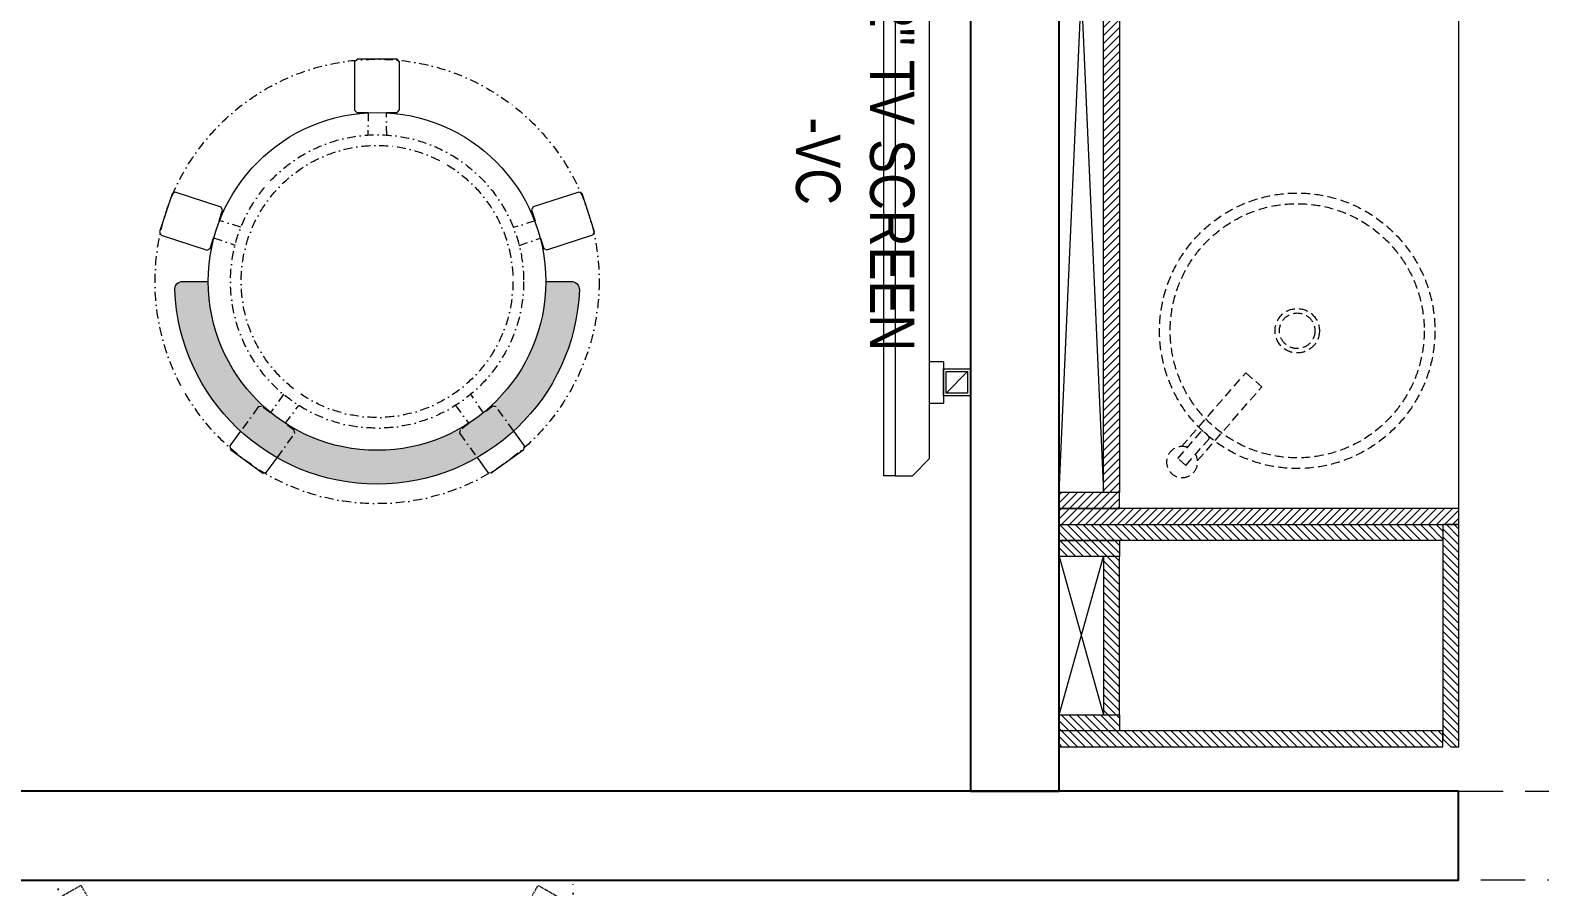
# Model space of a CAD drawing. Header units: millimetres. Extents: x 1938400 to 1950615, y 37176 to 49190.
# Drawn here: x 1946809 to 1948508, y 44842 to 45806 of the extents above; entities that cross this region are included whole.
import ezdxf

# ---------------------------------------------------------------- set-up
doc = ezdxf.new("R2010")
doc.units = ezdxf.units.MM
doc.header["$LTSCALE"] = 40
for name, pattern in [('a_p6_plan_L18$0$HIDDEN', [0.375, 0.25, -0.125]), ('DASHDOT2', [0.5, 0.25, -0.125, 0, -0.125]), ('DOT', [0.25, 0, -0.25]), ('HIDDEN2', [0.1875, 0.125, -0.0625])]:
    doc.linetypes.add(name, pattern=pattern)
for name, color, linetype, lineweight in [('HATCH', 9, 'Continuous', 9), ('LENS-CURTAIN', 5, 'a_p6_plan_L18$0$HIDDEN', 9), ('LENS-FURNITURE', 13, 'Continuous', 9), ('LENS-PARTITION', 21, 'Continuous', 25), ('LENS-TEXT', 31, 'Continuous', 5), ('LK-EQPMT', 3, 'Continuous', 18), ('LK-FF&E WALL', 1, 'Continuous', 9), ('LN-ELEVATION-1', 81, 'Continuous', 13), ('LN-ELEVATION-2', 103, 'Continuous', 20), ('LN-ELEVATION-3', 125, 'a_p6_plan_L18$0$HIDDEN', 18), ('LN-ELEVATION-4', 145, 'Continuous', 13), ('LN-HATCH', 251, 'Continuous', 0)]:
    doc.layers.add(name, color=color, linetype=linetype, lineweight=lineweight)
doc.styles.get("Standard").update_dxf_attribs({"font": 'Gill Sans MT Condensed Regular.ttf', "height": 100})
pattern_1 = [(44.99999999999998, (35858.5, -100655.3575484328), (-4.419417382415919, 4.419417382415923), [])]

# ---------------------------------------------------------------- blocks, each defined once
blk = doc.blocks.new('AR')
at = {"layer": 'LN-ELEVATION-2', "linetype": 'DOT', "lineweight": 25, "transparency": 33554493}
blk.add_lwpolyline([(0, 13.41378593863919), (530, 13.41378593863919), (530, 593.4137859386392), (0, 593.4137859386392)], close=True, dxfattribs=at)
at = {"layer": 'LN-ELEVATION-2', "lineweight": 25}
blk.add_lwpolyline([(465, 68.22063546301797), (465, 538.2206354630179, 0.4142135623730951), (415, 588.2206354630179), (115, 588.2206354630179, 0.4142135623730951), (65, 538.2206354630179), (65, 68.22063546301797, 0.4142135623730951), (115, 18.22063546301797), (415, 18.22063546301797, 0.4142135623730951)], format="xyb", close=True, dxfattribs=at)
at = {"layer": 'LN-ELEVATION-4', "linetype": 'HIDDEN2', "ltscale": 0.25, "transparency": 33554664}
for points in [[(185.8456009030342, 448.8780772723258), (5.888936847448348, 554.0078910568263), (28.48512306064368, 593.350836840691), (211.0874861851335, 486.6754184374586)], [(344.154399111867, 448.8780772762837), (524.1110631600021, 554.0078910947777), (501.5148769393563, 593.3508368753828), (318.9125138223171, 486.6754184374586)], [(211.0874861851335, 486.6754184376913), (318.9125138223171, 486.6754184376913)], [(185.8456009030342, 144.472759603057), (185.8456009030342, 448.8780772723258)], [(344.154399111867, 448.8780772762837), (344.154399111867, 144.4727595990989)], [(185.8456009030342, 144.472759603057), (5.888936847448348, 39.34294581855647), (28.48512306064368, 3.46917659e-08), (211.0874861851335, 106.6754184379242)], [(344.154399111867, 144.4727595990989), (524.1110631600021, 39.34294578060508), (501.5148769393563, 0), (318.9125138223171, 106.6754184379242)], [(318.9125138223171, 106.6754184376914), (211.0874861851335, 106.6754184376914)]]:
    blk.add_lwpolyline(points, dxfattribs=at)
blk.add_lwpolyline([(210.8456009030342, 373.9866790841333), (319.154399111867, 373.9866790841333), (319.154399111867, 219.3641577917151), (210.8456009030342, 219.3641577917151)], close=True, dxfattribs=at)
blk = doc.blocks.new('rtf')
at = {"color": 0, "linetype": 'ByBlock', "lineweight": -2}
for p, q in [((16412.5253540573, -172798.8148984113), (16452.40026456733, -172798.8148984113)), ((16412.5253540573, -172810.8148984113), (16412.5253540573, -172798.8148984113)), ((16425.26329468148, -172793.1007600746), (16535.26329468148, -172793.1007600746)), ((16535.26329468148, -172793.1007600746), (16535.26329468148, -172817.1007600746)), ((16412.5253540573, -172810.8148984113), (16452.40026456733, -172810.8148984113)), ((16425.26329468148, -172817.1007600746), (16535.26329468148, -172817.1007600746))]:
    blk.add_line(p, q, dxfattribs=at)
for centre, radius, start, end in [((16412.5253540573, -172805.1007600746), 17.5, 21.05058810897431, 340.9421780194656), ((16444.53660690578, -172804.8148984114), 9.891264419597851, 322.656233941354, 37.34376605891414)]:
    blk.add_arc(centre, radius, start, end, dxfattribs=at)
blk = doc.blocks.new('dsg')
at = {"color": 0, "linetype": 'ByBlock', "lineweight": -2}
for radius in [155, 143, 25, 20]:
    blk.add_circle((11491.5035008227, -171102.5847399924), radius, dxfattribs=at)
blk.add_blockref('rtf', (-5117.472106590168, 1702.9323767405), dxfattribs=at)
blk = doc.blocks.new('CLINIC - CABINET SINK')
at = {"layer": 'LN-HATCH', "ltscale": 0.5}
h = blk.add_hatch(dxfattribs=at)
h.set_pattern_fill('ANSI31', color=256, scale=2)
h.set_pattern_definition([(45, (4052861.500382861, 1708016.355767586), (-4.490128060534575, 4.490128060534575), [])])
h.paths.add_polyline_path([(-563.359543572413, 156.9999999999999), (564.640456427587, 156.9999999999999), (564.640456427587, 174.9999999999999), (-563.359543572413, 174.9999999999999)])
h.paths.add_polyline_path([(582.6404564275869, 225), (600.6404564275869, 225), (600.6404564275869, -225), (582.6404564275869, -225)])
h.paths.add_polyline_path([(564.640456427587, 225), (582.6404564275869, 225), (582.6404564275869, 156.9999999999999), (564.640456427587, 156.9999999999999)])
h.paths.add_polyline_path([(-581.359543572413, 225), (-599.359543572413, 225), (-599.359543572413, -225), (-581.359543572413, -225)])
h.paths.add_polyline_path([(-581.359543572413, 225), (-563.359543572413, 225), (-563.359543572413, 156.9999999999999), (-581.359543572413, 156.9999999999999)])
at = {"layer": 'LN-ELEVATION-1', "ltscale": 0.5}
for points in [[(-581.359543572413, 225), (-599.359543572413, 225), (-599.359543572413, -225), (-581.359543572413, -225)], [(-581.359543572413, 225), (-563.359543572413, 225), (-563.359543572413, 156.9999999999999), (-581.359543572413, 156.9999999999999)], [(564.640456427587, 225), (582.6404564275869, 225), (582.6404564275869, 156.9999999999999), (564.640456427587, 156.9999999999999)], [(582.6404564275869, 225), (600.6404564275869, 225), (600.6404564275869, -225), (582.6404564275869, -225)], [(-563.359543572413, 156.9999999999999), (564.640456427587, 156.9999999999999), (564.640456427587, 174.9999999999999), (-563.359543572413, 174.9999999999999)]]:
    blk.add_lwpolyline(points, close=True, dxfattribs=at)
at = {"layer": 'LN-ELEVATION-2', "ltscale": 0.5}
blk.add_line((582.6404564275869, -225), (-581.359543572413, -225), dxfattribs=at)
at = {"layer": 'LN-HATCH', "ltscale": 0.5}
for p, q in [((564.640456427587, 225), (-563.359543572413, 174.9999999999999)), ((-563.359543572413, 225), (564.640456427587, 174.9999999999999))]:
    blk.add_line(p, q, dxfattribs=at)
at = {"layer": 'LN-ELEVATION-3', "xscale": -1, "rotation": 41.1558274151866}
blk.add_blockref('dsg', (-103569.3304926871, 136346.6509754679), dxfattribs=at)
blk = doc.blocks.new('CLINIC - MOP CLOSET')
at = {"layer": 'LN-HATCH', "ltscale": 0.5}
h = blk.add_hatch(dxfattribs=at)
h.set_pattern_fill('ANSI31', color=256, scale=50, angle=360)
h.set_pattern_definition(pattern_1)
h.paths.add_polyline_path([(-106.3595435724128, 216), (-124.3595435724128, 216), (-124.3595435724128, -216), (-106.3595435724128, -216)])
h = blk.add_hatch(dxfattribs=at)
h.set_pattern_fill('ANSI31', color=256, scale=50, angle=360)
h.set_pattern_definition(pattern_1)
h.paths.add_polyline_path([(-106.3595435724128, 216), (-88.35954357241282, 216), (-88.35954357241282, 148), (-106.3595435724128, 148)])
h = blk.add_hatch(dxfattribs=at)
h.set_pattern_fill('ANSI31', color=256, scale=50, angle=360)
h.set_pattern_definition(pattern_1)
h.paths.add_polyline_path([(89.64045642758717, 216), (107.6404564275872, 216), (107.6404564275872, 148), (89.64045642758717, 148)])
h = blk.add_hatch(dxfattribs=at)
h.set_pattern_fill('ANSI31', color=256, scale=50, angle=360)
h.set_pattern_definition(pattern_1)
h.paths.add_polyline_path([(107.6404564275872, 216), (125.6404564275872, 216), (125.6404564275872, -216), (107.6404564275872, -216)])
h = blk.add_hatch(dxfattribs=at)
h.set_pattern_fill('ANSI31', color=256, scale=50, angle=360)
h.set_pattern_definition(pattern_1)
h.paths.add_polyline_path([(-88.35954357241282, 148), (89.64045642758717, 148), (89.64045642758717, 166), (-88.35954357241282, 166)])
h = blk.add_hatch(dxfattribs=at)
h.set_pattern_fill('ANSI31', color=256, scale=50, angle=360)
h.set_pattern_definition([(44.99999999999998, (35894.5, -101037.3575484328), (-4.419417382415919, 4.419417382415923), [])])
h.paths.add_polyline_path([(-115.3595435724055, -216), (-124.3595435724128, -225), (-124.3595435724128, -234), (125.6404564275872, -234), (125.6404564275872, -216)])
at = {"layer": 'LN-ELEVATION-1', "ltscale": 0.5}
for points in [[(-106.3595435724128, 216), (-124.3595435724128, 216), (-124.3595435724128, -216), (-106.3595435724128, -216)], [(-106.3595435724128, 216), (-88.35954357241282, 216), (-88.35954357241282, 148), (-106.3595435724128, 148)], [(89.64045642758717, 216), (107.6404564275872, 216), (107.6404564275872, 148), (89.64045642758717, 148)], [(107.6404564275872, 216), (125.6404564275872, 216), (125.6404564275872, -216), (107.6404564275872, -216)], [(-88.35954357241282, 148), (89.64045642758717, 148), (89.64045642758717, 166), (-88.35954357241282, 166)], [(-124.3595435724128, -225), (-124.3595435724128, -234), (125.6404564275872, -234), (125.6404564275872, -216), (-115.3595435724128, -216)]]:
    blk.add_lwpolyline(points, close=True, dxfattribs=at)
at = {"layer": 'LN-HATCH', "ltscale": 0.5}
for p, q in [((89.64045642758717, 216), (-88.35954357241282, 166)), ((-88.35954357241282, 216), (89.64045642758717, 166))]:
    blk.add_line(p, q, dxfattribs=at)
blk = doc.blocks.new('32INCH VC FOR CLINIC')
at = {"layer": 'LK-EQPMT'}
for p, q in [((116.8909715171903, 152.5672029328125), (92.58856882341206, 128.264800239267)), ((92.58856882341206, 152.5672029328125), (116.8909715171903, 128.264800239267)), ((627.7052824404091, 152.5672029328125), (652.0076851341872, 128.264800239267))]:
    blk.add_line(p, q, dxfattribs=at)
at = {"layer": 'LK-EQPMT', "ltscale": 12}
for p, q in [((81.46845865808427, 109.7127832833503), (81.46845865808427, 125.2269902919943)), ((81.46845865808427, 125.2269902919943), (128.0110796838999, 125.2269902919943)), ((128.0110796838999, 125.2269902919943), (128.0110796838999, 109.7127832833503)), ((616.9889203161001, 125.2269902919943), (616.9889203161001, 109.7127832833503)), ((616.9889203161001, 125.2269902919943), (663.5315413419156, 125.2269902919943)), ((663.5315413419156, 109.7127832833503), (663.5315413419156, 125.2269902919943)), ((0, 90.30115266077335), (19.41163062304258, 109.7127832833503)), ((725.5883693769574, 109.7127832833503), (19.41163062304258, 109.7127832833503)), ((745, 90.30115266077335), (725.5883693769574, 109.7127832833503)), ((0, 70.88952203796362), (0, 90.30115266077335)), ((745, 70.88952203796362), (745, 90.30115266077335))]:
    blk.add_line(p, q, dxfattribs=at)
at = {"layer": 'LK-EQPMT'}
for points in [[(89.55076848529278, 125.2269999025447), (119.9287718534469, 125.2269999025447), (119.9287718534469, 155.6050032694184), (89.55076848529278, 155.6050032694184)], [(655.0454854704439, 125.2269999025447), (624.6674821041523, 125.2269999025447), (624.6674821041523, 155.6050032694184), (655.0454854704439, 155.6050032694184)], [(92.58856882341206, 128.264800239267), (116.8909715171903, 128.264800239267), (116.8909715171903, 152.5672029328125), (92.58856882341206, 152.5672029328125)], [(652.0076851341872, 128.264800239267), (627.7052824404091, 128.264800239267), (627.7052824404091, 152.5672029328125), (652.0076851341872, 152.5672029328125)]]:
    blk.add_lwpolyline(points, close=True, dxfattribs=at)
at = {"layer": 'LK-EQPMT', "ltscale": 12}
blk.add_lwpolyline([(0, 58.0000000000291), (0, 70.88952203796362), (745, 70.88952203796362), (745, 58.0000000000291)], close=True, dxfattribs=at)
at = {"layer": 'LENS-TEXT', "color": 0, "ltscale": 2, "insert": (391.1996805854142, 25.6359011628374), "char_height": 50, "attachment_point": 5}
blk.add_mtext_dynamic_manual_height_columns('32" TV SCREEN -VC', width=466.4796511627907, gutter_width=12.5, heights=[0], dxfattribs=at)
blk = doc.blocks.new('DOCTOR STOOL')
at = {"layer": 'HATCH'}
h = blk.add_hatch(dxfattribs=at)
h.set_pattern_fill('ANSI36', color=250)
h.set_pattern_definition([(45, (-689.3997257252789, -1.6298145e-09), (1.683798022700465, 6.173926083235043), [7.9375, -1.587499999999999, 0, -1.587499999999999])])
edge = h.paths.add_edge_path()
edge.add_line((227.9999999995508, 37.80991745903158), (227.9999999995508, 9.119999995687976))
edge.add_arc((218.8799999996107, 9.119999995749478), 9.119999999940092, 267.6119845363388, 359.9999999996136, ccw=False)
edge.add_arc((227.9999999996448, 227.809917461127), 228.000000002257, 92.3880154632688, 267.61198453673126, ccw=False)
edge.add_arc((218.8799999994991, 446.4998349263882), 9.120000000051716, -3.4498270906624384e-10, 92.3880154629299, ccw=False)
edge.add_line((227.9999999995508, 446.4998349263331), (227.9999999995508, 417.8099174629896))
edge.add_arc((227.9999999995508, 227.8099174610106), 190.000000001979, 90, 270)
at = {"layer": 'LN-ELEVATION-1', "color": 1, "ltscale": 100}
for p, q in [((280.216825267778, 470.8199351556545), (263.2765658827273, 419.2080985742269)), ((283.7804025793014, 472.6222848009841), (280.216825267778, 470.8199351556545)), ((326.7280946081726, 458.5258082725714), (283.7804025793014, 472.6222848009841)), ((311.5704969359354, 403.3893210494851), (328.5107563209863, 455.0011576309128)), ((328.5107563209863, 455.0011576309128), (326.7280946081726, 458.5258082725714)), ((263.2765658827273, 419.2080985742269), (264.9623320118756, 415.8750283533983)), ((264.9623320118756, 415.8750283533983), (277.1938885417335, 411.860334166498)), ((39.08480768888887, 393.0010463140122), (12.40669512363752, 356.5114147582037)), ((39.08480768888882, 393.0010463140122), (12.40669512363746, 356.5114147582038)), ((42.98782241378307, 393.6072814048264), (39.08480768888887, 393.0010463140122)), ((42.98782241378307, 393.6072814048264), (39.08480768888882, 393.0010463140122)), ((59.57058497173765, 381.4833769612495), (42.98782241378307, 393.6072814048264)), ((296.5654050509577, 405.5021315508961), (308.1985000452432, 401.6838669878201)), ((308.1985000452432, 401.6838669878201), (311.5704969359354, 403.3893210494851)), ((12.40669512363752, 356.5114147582037), (13.0196255484409, 352.5652946645453)), ((12.40669512363746, 356.5114147582038), (13.0196255484409, 352.5652946645454)), ((13.0196255484409, 352.5652946645454), (29.7154459787677, 340.3587319282719)), ((420.8553691428768, 253.2346719447014), (418.2142363802958, 250.5935391821201)), ((418.2142363802958, 250.5935391821201), (418.2142363802958, 237.7199715119894)), ((475.1762128710516, 253.2346719447014), (420.8553691428768, 253.2346719447014)), ((478, 250.4108848157539), (475.1762128710516, 253.2346719447014)), ((478, 205.2089501102255), (478, 250.4108848157539)), ((418.2142363802958, 217.3316809419539), (418.2142363802958, 205.0879869152431)), ((418.2142363802958, 205.0879869152431), (420.8862147285707, 202.4160085669703)), ((475.2070584567457, 202.4160085669703), (478, 205.2089501102255)), ((420.8862147285707, 202.4160085669703), (475.2070584567457, 202.4160085669703)), ((13.14542959810012, 103.0870834562575), (12.51589555233795, 99.18775892330295)), ((29.80030336598447, 115.1117353337796), (13.14542959810012, 103.0870834562575)), ((12.51589555233795, 99.18775892330295), (38.97560726018833, 62.53944985644)), ((42.91799640697923, 61.90296316019987), (59.68641968664888, 74.00959664677595)), ((38.97560726018833, 62.53944985644), (42.91799640697923, 61.90296316019987)), ((308.4479453730848, 53.94595568517189), (296.2044548037813, 49.96780495439072)), ((311.7759667420094, 52.25024394459229), (308.4479453730848, 53.94595568517189)), ((328.5620286722446, 0.5880509189853456), (311.7759667420094, 52.25024394459229)), ((265.1695928365815, 39.88396831355146), (263.4540770094588, 36.51707923991359)), ((263.4540770094588, 36.51707923991359), (280.2401389396941, -15.14511378569341)), ((276.814037965594, 43.66747740659263), (265.1695928365815, 39.88396831355146)), ((326.7490456010059, -2.970128374224428), (328.5620286722446, 0.5880509189853456)), ((280.2401389396941, -15.14511378569341), (283.7594505281909, -16.93829277038793)), ((283.7594505281909, -16.93829277038793), (326.7490456010059, -2.970128374224428))]:
    blk.add_line(p, q, dxfattribs=at)
at = {"layer": 'LN-ELEVATION-1', "linetype": 'DASHDOT2'}
for p, q in [((277.1938885417335, 411.860334166498), (268.7900486169635, 387.6885337123986)), ((289.0238237874953, 381.1105793348574), (296.5654050509577, 405.5021315508961)), ((86.83876787340999, 361.5472027143797), (59.57058497173759, 381.4833769612495)), ((80.19253728373064, 347.929406650394), (87.41874672779522, 357.8132288103797)), ((87.41874672779522, 357.8132288103797), (86.83876787340999, 361.5472027143797)), ((29.71544597876769, 340.3587319282719), (56.87057100806764, 320.505215974099)), ((101.0598051864781, 333.2195324926688), (80.19253728373064, 347.929406650394)), ((60.56143954330456, 321.078499494494), (68.15939944607226, 331.4707923056775)), ((68.15939944607226, 331.4707923056775), (88.55121842376921, 316.0087684583668)), ((56.87057100806764, 320.505215974099), (60.56143954330456, 321.078499494494)), ((418.2142363802958, 237.7199715119894), (392.674698740354, 238.1657657997326)), ((392.6382343793381, 216.8896711079804), (418.2142363802958, 217.3316809419539)), ((88.52282127921524, 139.6559804205055), (68.08455919950495, 124.3556304041746)), ((57.18706371601854, 134.8847017249933), (29.80030336598445, 115.1117353337796)), ((60.91750725147699, 134.282433000881), (57.18706371601854, 134.8847017249933)), ((68.08455919950495, 124.3556304041746), (60.91750725147699, 134.282433000881)), ((80.019187533744, 107.8254447158111), (101.0258646791657, 122.4411888974116)), ((87.55494659853252, 97.38796035055849), (80.019187533744, 107.8254447158111)), ((59.68641968664886, 74.00959664677595), (86.95963052489695, 93.7005814289354)), ((86.95963052489695, 93.7005814289354), (87.55494659853252, 97.38796035055849)), ((296.2044548037813, 49.96780495439072), (288.7362802880323, 74.39510638930753)), ((268.4902438431725, 67.85511086587476), (276.814037965594, 43.66747740659263))]:
    blk.add_line(p, q, dxfattribs=at)
at = {"layer": 'LN-ELEVATION-1', "color": 1, "ltscale": 100}
blk.add_lwpolyline([(228, 37.80991746066138), (228, 9.11999999731779, -0.4264743413925903), (218.5, 0.0079201031476259, -0.959166304662544), (218.5, 455.611914822366, -0.4264743413925903), (228, 446.4998349279631), (228, 417.8099174646193)], format="xyb", dxfattribs=at)
at = {"layer": 'LN-ELEVATION-1', "linetype": 'DASHDOT2'}
for radius in [250, 165, 153]:
    blk.add_circle((228, 227.8099174629897), radius, dxfattribs=at)
at = {"layer": 'LN-ELEVATION-1', "color": 1, "ltscale": 100}
blk.add_circle((228, 227.8099174629897), 190, dxfattribs=at)

msp = doc.modelspace()

# ---------------------------------------------------------------- linework, layer by layer
at = {"layer": 'LENS-CURTAIN', "ltscale": 5}
msp.add_lwpolyline([(1949166.929465409, 44849.67205929843), (1948416.929465409, 44849.67205929843), (1948416.929465409, 44949.67205929842), (1949166.929465409, 44949.67205929842)], close=True, dxfattribs=at)
at = {"layer": 'LENS-PARTITION'}
for points in [[(1947867.22850881, 44949.67205929842), (1947967.22850881, 44949.67205929842), (1947967.22850881, 46456.91420136111), (1947867.22850881, 46456.91420136111)], [(1948416.929465409, 44949.67205929842), (1946217.228508811, 44949.67205929842), (1946217.228508811, 44849.67205929843), (1948416.929465409, 44849.67205929843)]]:
    msp.add_lwpolyline(points, close=True, dxfattribs=at)

# ---------------------------------------------------------------- block references
at = {"rotation": 270}
msp.add_blockref('32INCH VC FOR CLINIC', (1947711.623505552, 46049.65131474004), dxfattribs=at)
at = {"layer": 'LENS-FURNITURE', "rotation": 89.99999999999999}
msp.add_blockref('DOCTOR STOOL', (1947427.078819352, 45295.18322647827), dxfattribs=at)
at = {"layer": 'LK-EQPMT', "rotation": 270}
msp.add_blockref('AR', (1946826.733718898, 44849.67205929843), dxfattribs=at)
at = {"layer": 'LK-FF&E WALL', "xscale": -1, "rotation": 90}
msp.add_blockref('CLINIC - CABINET SINK', (1948192.22850881, 45850.31251572624), dxfattribs=at)
at = {"layer": 'LK-FF&E WALL', "rotation": 90.00000000000006}
msp.add_blockref('CLINIC - MOP CLOSET', (1948183.22850881, 45124.03160287155), dxfattribs=at)

doc.saveas('drawing.dxf')
